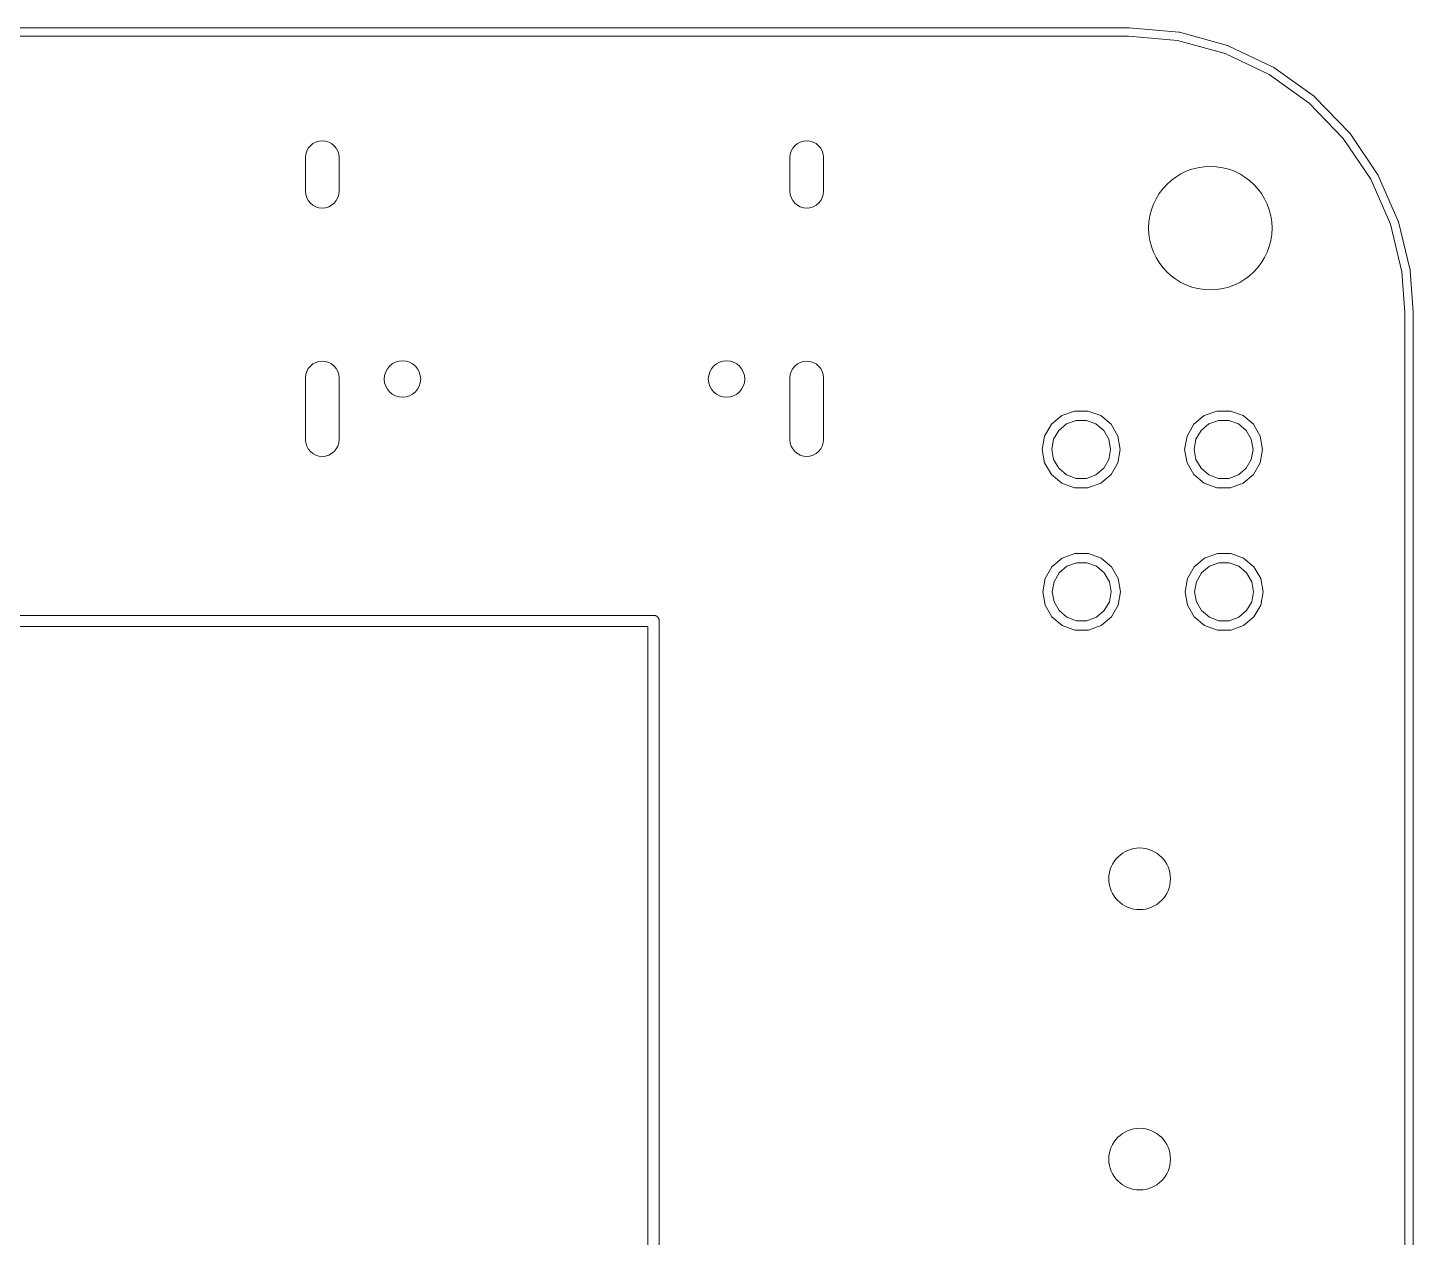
# Model space of a CAD drawing. Extents: x 77.7 to 126.3, y -111.6 to -68.4.
# Drawn here: x 101.61 to 126.33, y -90 to -68.42 of the extents above; entities that cross this region are included whole.
import ezdxf

# ---------------------------------------------------------------- set-up
doc = ezdxf.new("R2010")
doc.units = 0
doc.header["$MEASUREMENT"] = 0
doc.layers.add('BLACK', color=7, linetype='CONTINUOUS', lineweight=5, true_color=0xffffff)
doc.layers.add('CYAN3', color=131, linetype='CONTINUOUS', lineweight=5, true_color=0x7fffff)

msp = doc.modelspace()

# ---------------------------------------------------------------- linework, layer by layer
at = {"layer": 'BLACK', "linetype": 'CONTINUOUS'}
for p, q in [((106.588, -70.627), (106.571, -70.683)), ((106.616, -70.575), (106.588, -70.627)), ((106.653, -70.529), (106.616, -70.575)), ((106.699, -70.492), (106.653, -70.529)), ((106.751, -70.464), (106.699, -70.492)), ((106.807, -70.447), (106.751, -70.464)), ((106.866, -70.442), (106.807, -70.447)), ((106.924, -70.447), (106.866, -70.442)), ((106.98, -70.464), (106.924, -70.447)), ((107.032, -70.492), (106.98, -70.464)), ((107.078, -70.529), (107.032, -70.492)), ((107.115, -70.575), (107.078, -70.529)), ((107.143, -70.627), (107.115, -70.575)), ((107.16, -70.683), (107.143, -70.627)), ((115.228, -70.627), (115.211, -70.683)), ((115.256, -70.575), (115.228, -70.627)), ((115.293, -70.529), (115.256, -70.575)), ((115.339, -70.492), (115.293, -70.529)), ((115.391, -70.464), (115.339, -70.492)), ((115.447, -70.447), (115.391, -70.464)), ((115.506, -70.442), (115.447, -70.447)), ((115.564, -70.447), (115.506, -70.442)), ((115.62, -70.464), (115.564, -70.447)), ((115.672, -70.492), (115.62, -70.464)), ((115.718, -70.529), (115.672, -70.492)), ((115.755, -70.575), (115.718, -70.529)), ((115.783, -70.627), (115.755, -70.575)), ((115.8, -70.683), (115.783, -70.627)), ((106.571, -70.683), (106.566, -70.742)), ((106.566, -70.742), (106.566, -71.341)), ((107.166, -70.742), (107.16, -70.683)), ((107.166, -71.341), (107.166, -70.742)), ((115.211, -70.683), (115.206, -70.742)), ((115.206, -70.742), (115.206, -71.341)), ((115.806, -70.742), (115.8, -70.683)), ((115.806, -71.341), (115.806, -70.742)), ((106.566, -71.341), (106.571, -71.4)), ((106.571, -71.4), (106.588, -71.456)), ((107.143, -71.456), (107.16, -71.4)), ((107.16, -71.4), (107.166, -71.341)), ((115.206, -71.341), (115.211, -71.4)), ((115.211, -71.4), (115.228, -71.456)), ((115.783, -71.456), (115.8, -71.4)), ((115.8, -71.4), (115.806, -71.341)), ((106.588, -71.456), (106.616, -71.508)), ((106.616, -71.508), (106.653, -71.554)), ((106.653, -71.554), (106.699, -71.591)), ((106.699, -71.591), (106.751, -71.619)), ((106.751, -71.619), (106.807, -71.636)), ((106.807, -71.636), (106.866, -71.641)), ((106.866, -71.641), (106.924, -71.636)), ((106.924, -71.636), (106.98, -71.619)), ((106.98, -71.619), (107.032, -71.591)), ((107.032, -71.591), (107.078, -71.554)), ((107.078, -71.554), (107.115, -71.508)), ((107.115, -71.508), (107.143, -71.456)), ((115.228, -71.456), (115.256, -71.508)), ((115.256, -71.508), (115.293, -71.554)), ((115.293, -71.554), (115.339, -71.591)), ((115.339, -71.591), (115.391, -71.619)), ((115.391, -71.619), (115.447, -71.636)), ((115.447, -71.636), (115.506, -71.641)), ((115.506, -71.641), (115.564, -71.636)), ((115.564, -71.636), (115.62, -71.619)), ((115.62, -71.619), (115.672, -71.591)), ((115.672, -71.591), (115.718, -71.554)), ((115.718, -71.554), (115.755, -71.508)), ((115.755, -71.508), (115.783, -71.456)), ((106.807, -74.377), (106.751, -74.394)), ((106.866, -74.371), (106.807, -74.377)), ((106.924, -74.377), (106.866, -74.371)), ((106.98, -74.394), (106.924, -74.377)), ((115.447, -74.377), (115.391, -74.394)), ((115.506, -74.371), (115.447, -74.377)), ((115.564, -74.377), (115.506, -74.371)), ((115.62, -74.394), (115.564, -74.377)), ((106.571, -74.613), (106.566, -74.671)), ((106.588, -74.557), (106.571, -74.613)), ((106.616, -74.505), (106.588, -74.557)), ((106.653, -74.459), (106.616, -74.505)), ((106.699, -74.422), (106.653, -74.459)), ((106.751, -74.394), (106.699, -74.422)), ((107.032, -74.422), (106.98, -74.394)), ((107.078, -74.459), (107.032, -74.422)), ((107.115, -74.505), (107.078, -74.459)), ((107.143, -74.557), (107.115, -74.505)), ((107.16, -74.613), (107.143, -74.557)), ((107.166, -74.671), (107.16, -74.613)), ((115.211, -74.613), (115.206, -74.671)), ((115.228, -74.557), (115.211, -74.613)), ((115.256, -74.505), (115.228, -74.557)), ((115.293, -74.459), (115.256, -74.505)), ((115.339, -74.422), (115.293, -74.459)), ((115.391, -74.394), (115.339, -74.422)), ((115.672, -74.422), (115.62, -74.394)), ((115.718, -74.459), (115.672, -74.422)), ((115.755, -74.505), (115.718, -74.459)), ((115.783, -74.557), (115.755, -74.505)), ((115.8, -74.613), (115.783, -74.557)), ((115.806, -74.671), (115.8, -74.613)), ((106.566, -74.671), (106.566, -75.772)), ((107.166, -75.772), (107.166, -74.671)), ((115.206, -74.671), (115.206, -75.772)), ((115.806, -75.772), (115.806, -74.671)), ((106.566, -75.772), (106.571, -75.83)), ((106.571, -75.83), (106.588, -75.886)), ((107.143, -75.886), (107.16, -75.83)), ((107.16, -75.83), (107.166, -75.772)), ((115.206, -75.772), (115.211, -75.83)), ((115.211, -75.83), (115.228, -75.886)), ((115.783, -75.886), (115.8, -75.83)), ((115.8, -75.83), (115.806, -75.772)), ((106.588, -75.886), (106.616, -75.938)), ((106.616, -75.938), (106.653, -75.984)), ((106.653, -75.984), (106.699, -76.021)), ((106.699, -76.021), (106.751, -76.049)), ((106.751, -76.049), (106.807, -76.066)), ((106.807, -76.066), (106.866, -76.072)), ((106.866, -76.072), (106.924, -76.066)), ((106.924, -76.066), (106.98, -76.049)), ((106.98, -76.049), (107.032, -76.021)), ((107.032, -76.021), (107.078, -75.984)), ((107.078, -75.984), (107.115, -75.938)), ((107.115, -75.938), (107.143, -75.886)), ((115.228, -75.886), (115.256, -75.938)), ((115.256, -75.938), (115.293, -75.984)), ((115.293, -75.984), (115.339, -76.021)), ((115.339, -76.021), (115.391, -76.049)), ((115.391, -76.049), (115.447, -76.066)), ((115.447, -76.066), (115.506, -76.072)), ((115.506, -76.072), (115.564, -76.066)), ((115.564, -76.066), (115.62, -76.049)), ((115.62, -76.049), (115.672, -76.021)), ((115.672, -76.021), (115.718, -75.984)), ((115.718, -75.984), (115.755, -75.938)), ((115.755, -75.938), (115.783, -75.886)), ((83.766, -78.907), (112.783, -78.907)), ((112.783, -78.907), (112.792, -78.907)), ((112.783, -78.907), (112.783, -78.907)), ((112.792, -78.907), (112.801, -78.91)), ((112.801, -78.91), (112.809, -78.911)), ((112.809, -78.911), (112.817, -78.916)), ((112.817, -78.916), (112.825, -78.919)), ((112.825, -78.919), (112.832, -78.924)), ((112.832, -78.924), (112.84, -78.929)), ((112.84, -78.929), (112.846, -78.936)), ((112.846, -78.936), (112.852, -78.941)), ((112.852, -78.941), (112.857, -78.949)), ((112.857, -78.949), (112.863, -78.956)), ((112.863, -78.956), (112.866, -78.964)), ((112.866, -78.964), (112.87, -78.972)), ((112.87, -78.972), (112.872, -78.981)), ((112.872, -78.981), (112.875, -78.989)), ((112.875, -78.989), (112.875, -78.998)), ((112.875, -78.998), (112.875, -78.998)), ((112.875, -78.998), (112.875, -105.015)), ((112.675, -79.107), (83.875, -79.107)), ((112.675, -104.907), (112.675, -79.107))]:
    msp.add_line(p, q, dxfattribs=at)
at = {"layer": 'BLACK'}
for centre, radius in [((122.705, -72), 1.1), ((108.296, -74.692), 0.325), ((114.076, -74.692), 0.325), ((121.444, -83.606), 0.55), ((121.444, -88.606), 0.55)]:
    msp.add_circle(centre, radius, dxfattribs=at)
at = {"layer": 'CYAN3', "linetype": 'CONTINUOUS'}
for p, q in [((82.743, -68.425), (121.257, -68.425)), ((121.257, -68.425), (121.26, -68.426)), ((121.26, -68.426), (122.142, -68.504)), ((121.247, -68.575), (82.753, -68.575)), ((122.122, -68.653), (121.247, -68.575)), ((122.967, -68.884), (122.122, -68.653)), ((122.142, -68.504), (122.142, -68.504)), ((122.142, -68.504), (122.142, -68.504)), ((122.142, -68.504), (122.151, -68.506)), ((122.151, -68.506), (122.153, -68.506)), ((122.153, -68.506), (122.155, -68.507)), ((122.155, -68.507), (123.013, -68.741)), ((123.757, -69.261), (122.967, -68.884)), ((123.013, -68.741), (123.013, -68.741)), ((123.013, -68.741), (123.013, -68.741)), ((123.013, -68.741), (123.021, -68.744)), ((123.021, -68.744), (123.023, -68.745)), ((123.023, -68.745), (123.025, -68.746)), ((123.025, -68.746), (123.827, -69.129)), ((123.827, -69.129), (123.827, -69.129)), ((123.827, -69.129), (123.828, -69.129)), ((123.828, -69.129), (123.835, -69.133)), ((123.835, -69.133), (123.837, -69.134)), ((123.837, -69.134), (123.839, -69.135)), ((123.839, -69.135), (124.561, -69.654)), ((124.468, -69.772), (123.757, -69.261)), ((124.561, -69.654), (124.568, -69.66)), ((124.568, -69.66), (124.569, -69.661)), ((124.569, -69.661), (124.571, -69.663)), ((124.571, -69.663), (125.19, -70.301)), ((125.077, -70.401), (124.468, -69.772)), ((125.566, -71.127), (125.077, -70.401)), ((125.19, -70.301), (125.195, -70.308)), ((125.195, -70.308), (125.196, -70.31)), ((125.196, -70.31), (125.198, -70.312)), ((125.198, -70.312), (125.694, -71.049)), ((125.917, -71.929), (125.566, -71.127)), ((125.694, -71.049), (125.698, -71.057)), ((125.698, -71.057), (125.699, -71.059)), ((125.699, -71.059), (125.7, -71.061)), ((125.7, -71.061), (126.058, -71.875)), ((126.058, -71.875), (126.061, -71.883)), ((126.061, -71.883), (126.061, -71.885)), ((126.061, -71.885), (126.062, -71.888)), ((126.062, -71.888), (126.269, -72.752)), ((126.122, -72.781), (125.917, -71.929)), ((126.175, -73.503), (126.122, -72.781)), ((126.269, -72.752), (126.271, -72.761)), ((126.271, -72.761), (126.271, -72.762)), ((126.271, -72.762), (126.271, -72.764)), ((126.271, -72.764), (126.325, -73.491)), ((126.175, -106.497), (126.175, -73.503)), ((126.325, -73.491), (126.325, -73.493)), ((126.325, -73.493), (126.325, -106.507)), ((119.87, -75.499), (120.055, -75.344)), ((120.055, -75.344), (120.282, -75.262)), ((120.282, -75.262), (120.523, -75.262)), ((120.523, -75.262), (120.75, -75.344)), ((120.75, -75.344), (120.935, -75.499)), ((122.41, -75.499), (122.595, -75.344)), ((122.595, -75.344), (122.822, -75.262)), ((122.822, -75.262), (123.063, -75.262)), ((123.063, -75.262), (123.29, -75.344)), ((123.29, -75.344), (123.475, -75.499)), ((119.749, -75.708), (119.87, -75.499)), ((120, -75.609), (119.909, -75.766)), ((120.14, -75.491), (120, -75.609)), ((120.311, -75.429), (120.14, -75.491)), ((120.494, -75.429), (120.311, -75.429)), ((120.665, -75.491), (120.494, -75.429)), ((120.805, -75.609), (120.665, -75.491)), ((120.896, -75.766), (120.805, -75.609)), ((120.935, -75.499), (121.055, -75.708)), ((122.289, -75.708), (122.41, -75.499)), ((122.54, -75.609), (122.449, -75.766)), ((122.68, -75.491), (122.54, -75.609)), ((122.851, -75.429), (122.68, -75.491)), ((123.034, -75.429), (122.851, -75.429)), ((123.205, -75.491), (123.034, -75.429)), ((123.345, -75.609), (123.205, -75.491)), ((123.436, -75.766), (123.345, -75.609)), ((123.475, -75.499), (123.595, -75.708)), ((119.707, -75.946), (119.749, -75.708)), ((119.909, -75.766), (119.877, -75.946)), ((120.927, -75.946), (120.896, -75.766)), ((121.055, -75.708), (121.097, -75.946)), ((122.247, -75.946), (122.289, -75.708)), ((122.449, -75.766), (122.417, -75.946)), ((123.467, -75.946), (123.436, -75.766)), ((123.595, -75.708), (123.637, -75.946)), ((119.749, -76.184), (119.707, -75.946)), ((119.877, -75.946), (119.909, -76.126)), ((120.896, -76.126), (120.927, -75.946)), ((121.097, -75.946), (121.055, -76.184)), ((122.289, -76.184), (122.247, -75.946)), ((122.417, -75.946), (122.449, -76.126)), ((123.436, -76.126), (123.467, -75.946)), ((123.637, -75.946), (123.595, -76.184)), ((119.87, -76.393), (119.749, -76.184)), ((119.909, -76.126), (120, -76.284)), ((120, -76.284), (120.14, -76.401)), ((120.665, -76.401), (120.805, -76.284)), ((120.805, -76.284), (120.896, -76.126)), ((121.055, -76.184), (120.935, -76.393)), ((122.41, -76.393), (122.289, -76.184)), ((122.449, -76.126), (122.54, -76.284)), ((122.54, -76.284), (122.68, -76.401)), ((123.205, -76.401), (123.345, -76.284)), ((123.345, -76.284), (123.436, -76.126)), ((123.595, -76.184), (123.475, -76.393)), ((120.055, -76.548), (119.87, -76.393)), ((120.282, -76.63), (120.055, -76.548)), ((120.14, -76.401), (120.311, -76.463)), ((120.311, -76.463), (120.494, -76.463)), ((120.494, -76.463), (120.665, -76.401)), ((120.75, -76.548), (120.523, -76.63)), ((120.935, -76.393), (120.75, -76.548)), ((122.595, -76.548), (122.41, -76.393)), ((122.822, -76.63), (122.595, -76.548)), ((122.68, -76.401), (122.851, -76.463)), ((122.851, -76.463), (123.034, -76.463)), ((123.034, -76.463), (123.205, -76.401)), ((123.29, -76.548), (123.063, -76.63)), ((123.475, -76.393), (123.29, -76.548)), ((120.523, -76.63), (120.282, -76.63)), ((123.063, -76.63), (122.822, -76.63)), ((120.063, -77.884), (120.29, -77.802)), ((120.29, -77.802), (120.531, -77.802)), ((120.531, -77.802), (120.758, -77.884)), ((122.603, -77.884), (122.83, -77.802)), ((122.83, -77.802), (123.071, -77.802)), ((123.071, -77.802), (123.298, -77.884)), ((119.757, -78.248), (119.878, -78.039)), ((119.878, -78.039), (120.063, -77.884)), ((120.148, -78.031), (120.008, -78.148)), ((120.319, -77.969), (120.148, -78.031)), ((120.502, -77.969), (120.319, -77.969)), ((120.673, -78.031), (120.502, -77.969)), ((120.813, -78.148), (120.673, -78.031)), ((120.758, -77.884), (120.943, -78.039)), ((120.943, -78.039), (121.063, -78.248)), ((122.297, -78.248), (122.418, -78.039)), ((122.418, -78.039), (122.603, -77.884)), ((122.688, -78.031), (122.548, -78.148)), ((122.859, -77.969), (122.688, -78.031)), ((123.042, -77.969), (122.859, -77.969)), ((123.213, -78.031), (123.042, -77.969)), ((123.353, -78.148), (123.213, -78.031)), ((123.298, -77.884), (123.483, -78.039)), ((123.483, -78.039), (123.603, -78.248)), ((119.715, -78.486), (119.757, -78.248)), ((119.917, -78.306), (119.885, -78.486)), ((120.008, -78.148), (119.917, -78.306)), ((120.904, -78.306), (120.813, -78.148)), ((120.935, -78.486), (120.904, -78.306)), ((121.063, -78.248), (121.105, -78.486)), ((122.255, -78.486), (122.297, -78.248)), ((122.457, -78.306), (122.425, -78.486)), ((122.548, -78.148), (122.457, -78.306)), ((123.444, -78.306), (123.353, -78.148)), ((123.475, -78.486), (123.444, -78.306)), ((123.603, -78.248), (123.645, -78.486)), ((119.757, -78.724), (119.715, -78.486)), ((119.885, -78.486), (119.917, -78.666)), ((120.904, -78.666), (120.935, -78.486)), ((121.105, -78.486), (121.063, -78.724)), ((122.297, -78.724), (122.255, -78.486)), ((122.425, -78.486), (122.457, -78.666)), ((123.444, -78.666), (123.475, -78.486)), ((123.645, -78.486), (123.603, -78.724)), ((119.878, -78.933), (119.757, -78.724)), ((119.917, -78.666), (120.008, -78.823)), ((120.008, -78.823), (120.148, -78.941)), ((120.673, -78.941), (120.813, -78.823)), ((120.813, -78.823), (120.904, -78.666)), ((121.063, -78.724), (120.943, -78.933)), ((122.418, -78.933), (122.297, -78.724)), ((122.457, -78.666), (122.548, -78.823)), ((122.548, -78.823), (122.688, -78.941)), ((123.213, -78.941), (123.353, -78.823)), ((123.353, -78.823), (123.444, -78.666)), ((123.603, -78.724), (123.483, -78.933)), ((120.063, -79.088), (119.878, -78.933)), ((120.148, -78.941), (120.319, -79.003)), ((120.319, -79.003), (120.502, -79.003)), ((120.502, -79.003), (120.673, -78.941)), ((120.943, -78.933), (120.758, -79.088)), ((122.603, -79.088), (122.418, -78.933)), ((122.688, -78.941), (122.859, -79.003)), ((122.859, -79.003), (123.042, -79.003)), ((123.042, -79.003), (123.213, -78.941)), ((123.483, -78.933), (123.298, -79.088)), ((120.29, -79.17), (120.063, -79.088)), ((120.531, -79.17), (120.29, -79.17)), ((120.758, -79.088), (120.531, -79.17)), ((122.83, -79.17), (122.603, -79.088)), ((123.071, -79.17), (122.83, -79.17)), ((123.298, -79.088), (123.071, -79.17))]:
    msp.add_line(p, q, dxfattribs=at)

doc.saveas('drawing.dxf')
